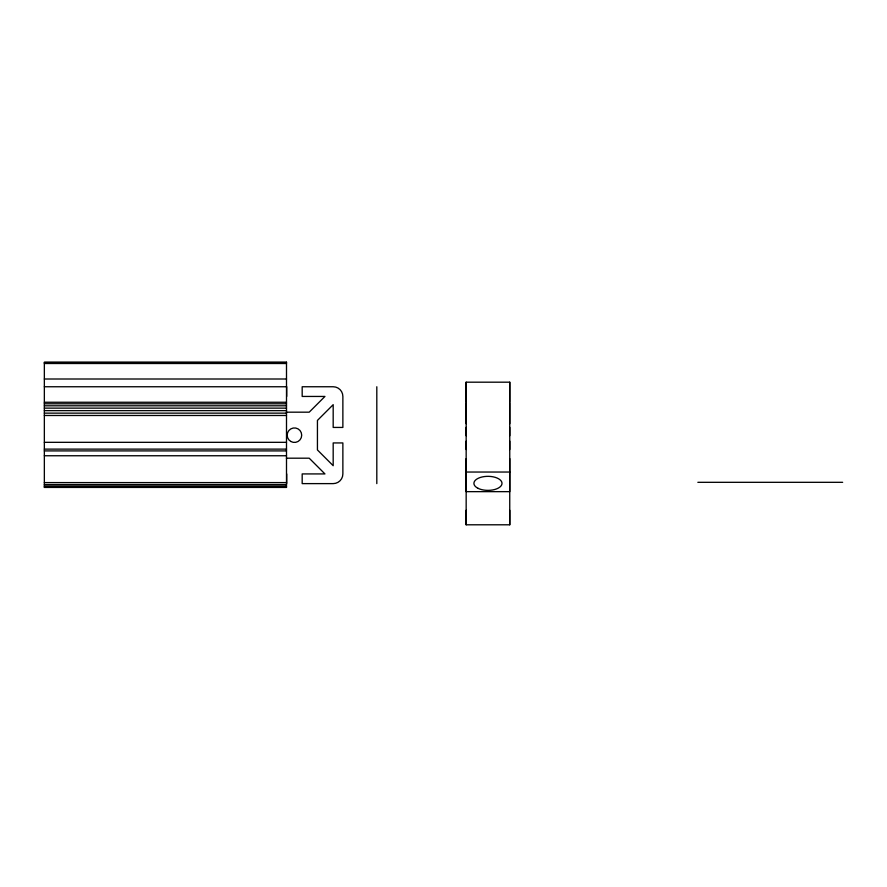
<?xml version="1.0" encoding="UTF-8"?>
<svg xmlns="http://www.w3.org/2000/svg" width="887" height="887" viewBox="0 0 887 887"><rect width="100%" height="100%" fill="white"/><g stroke="black" fill="none" stroke-linecap="round" stroke-linejoin="round"><path stroke-width="1.33" d="M509.748 510.258L509.748 524.794L466.163 524.794L466.163 510.258M466.163 382.186L466.163 491.653L509.748 491.653L509.748 382.186L466.163 382.186L466.163 401.8M44.35 362.539L286.501 362.539M44.35 363.504L286.501 363.504M44.35 379.004L286.501 379.004M44.35 386.754L286.501 386.754M44.35 402.254L286.501 402.254M44.35 403.796L286.501 403.796M44.35 405.802L286.501 405.802M44.35 408.131L286.501 408.131M44.35 410.637L286.501 410.637M286.379 412.178L309.208 412.178L324.941 396.445L302.179 396.445L302.179 386.754L333.179 386.754A9.69 9.69 0 0 1 342.87 396.445L342.87 427.434L333.179 427.434L333.179 404.672L317.435 420.416L317.435 449.953L333.179 465.697L333.179 442.935L342.87 442.935L342.87 473.924A9.69 9.69 0 0 1 333.179 483.615L302.179 483.615L302.179 473.924L324.941 473.924L309.208 458.191L286.379 458.191M44.35 413.142L286.501 413.142M44.35 415.482L286.501 415.482M44.35 442.325L286.501 442.325M44.35 449.121L286.501 449.121M44.35 450.906L286.501 450.906M44.35 455.752L286.501 455.752M466.163 472.039L509.748 472.039M697.847 482.317L842.65 482.317M44.35 482.595L286.501 482.595M44.35 484.601L286.501 484.601M44.35 486.131L286.501 486.131M44.35 487.107L286.501 487.107M509.748 382.186L509.748 401.8M509.748 402.731L509.748 423.709M509.748 427.334L509.748 435.728M509.748 441.138L509.748 449.532M509.748 458.579L509.748 524.794M466.163 402.731L466.163 423.709M466.163 427.334L466.163 435.728M466.163 441.138L466.163 449.532M466.163 458.579L466.163 524.794M376.809 386.754L376.809 483.615M286.689 386.754L286.689 396.445M286.689 473.924L286.689 483.615M286.501 362.206L44.35 362.206L44.35 487.429L286.501 487.429L286.501 362.206M290.803 441.471A7.262 7.262 0 0 0 301.702 435.184A7.262 7.262 0 0 0 290.803 428.898A7.262 7.262 0 0 0 290.803 441.471M478.026 488.316A14.048 7.018 0 0 0 501.521 485.178A14.048 7.018 0 0 0 484.324 476.574A14.048 7.018 0 0 0 478.026 488.316"/></g></svg>
